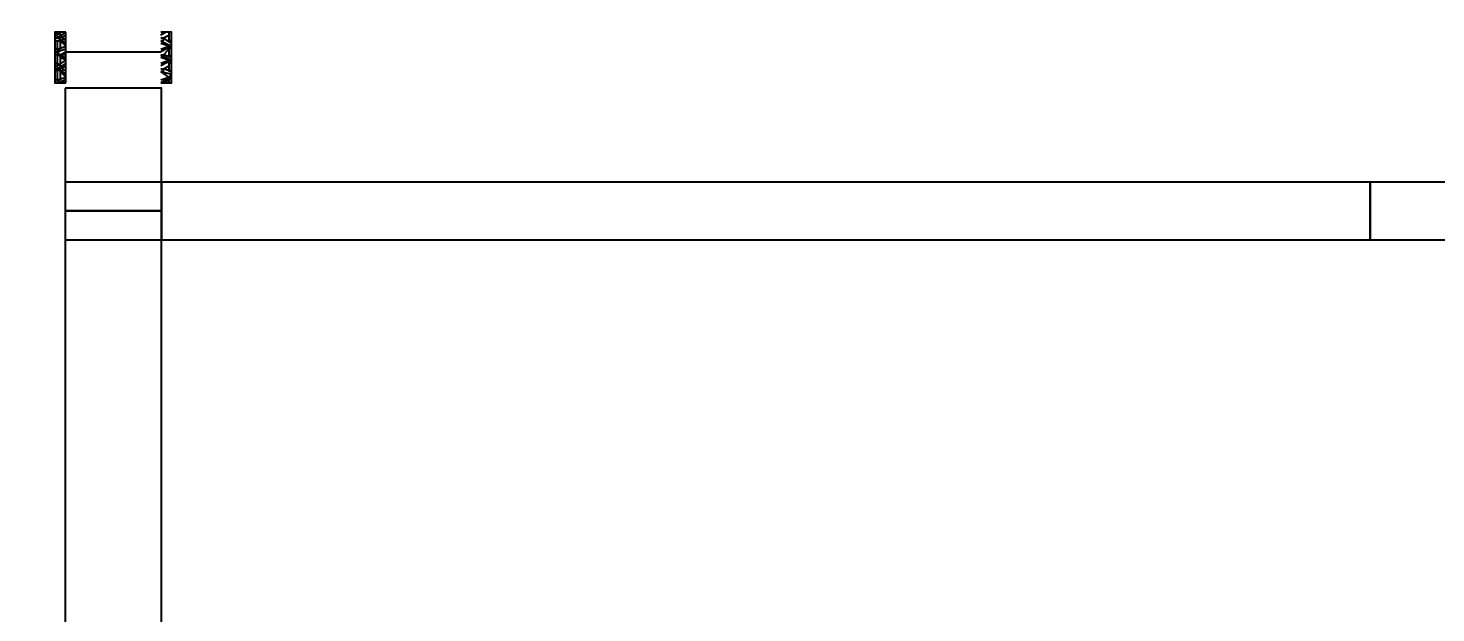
# Model space of a CAD drawing. Header units: centimetres. Extents: x -135 to 4159, y -1445 to 1077.
# Drawn here: x 2142.2 to 2288.3, y 277 to 337.8 of the extents above; entities that cross this region are included whole.
import ezdxf

# ---------------------------------------------------------------- set-up
doc = ezdxf.new("R2010")
doc.units = ezdxf.units.CM
for name, color, linetype in [('IC_KAPILAR', 7, 'Continuous'), ('MONTAJ_STANDART', 7, 'Continuous'), ('OLCULER', 7, 'Continuous')]:
    doc.layers.add(name, color=color, linetype=linetype)
doc.styles.add('PORTMAN', font='DejaVuSans.ttf')
doc.dimstyles.new('PORTMAN', dxfattribs={"dimtxt": 14, "dimasz": 9, "dimexe": 6, "dimexo": 5, "dimgap": 4, "dimtad": 1, "dimtxsty": 'PORTMAN', "dimblk": 'ARCHTICK', "dimcen": 2.5, "dimazin": 3, "dimtfac": 0.5, "dimtmove": 2, "dimatfit": 3})

# ---------------------------------------------------------------- blocks, each defined once
blk = doc.blocks.new('BOM_I01_1255p0_IC_DOLU')
blk.add_lwpolyline([(0, 0), (6, 0), (6, 125.5), (0, 125.5)], close=True)
blk = doc.blocks.new('MNT_BOM_I01_1255p0_IC_DOLU')
blk.add_blockref('BOM_I01_1255p0_IC_DOLU', (0, 0))
blk = doc.blocks.new('BOM_D01_1255p0_DIS_DOLU')
blk.add_lwpolyline([(0, 0), (10, 0), (10, 125.5), (0, 125.5)], close=True)
blk = doc.blocks.new('MNT_BOM_D01_1255p0_DIS_DOLU')
blk.add_blockref('BOM_D01_1255p0_DIS_DOLU', (0, 0))
blk = doc.blocks.new('kaynak-dis-kapi')
at = {"color": 133, "linetype": 'Continuous', "lineweight": 25, "true_color": 0x6ec1dd}
for p, q in [((54287.99, 7079.63), (54287.42, 7078.5)), ((54287.7, 7079.35), (54287.42, 7079.35)), ((54287.42, 7078.79), (54287.7, 7079.35)), ((54287.99, 7079.63), (54287.7, 7079.35)), ((54287.7, 7079.35), (54287.99, 7079.35)), ((54287.7, 7078.5), (54287.99, 7079.35)), ((54288.27, 7079.63), (54287.99, 7079.35)), ((54287.99, 7079.35), (54288.55, 7078.5)), ((54288.55, 7078.5), (54288.27, 7079.63)), ((54288.27, 7079.63), (54288.55, 7079.63)), ((54288.55, 7079.63), (54288.55, 7079.35)), ((54288.55, 7079.63), (54288.83, 7078.79)), ((54289.39, 7079.35), (54288.55, 7079.35)), ((54288.55, 7078.79), (54288.55, 7078.5)), ((54288.55, 7078.79), (54288.83, 7078.79)), ((54288.83, 7078.79), (54289.11, 7079.35)), ((54288.83, 7078.5), (54288.83, 7078.79)), ((54289.68, 7079.63), (54289.11, 7078.5)), ((54289.39, 7079.35), (54289.11, 7079.35)), ((54289.39, 7079.63), (54289.39, 7079.35)), ((54289.39, 7079.35), (54289.68, 7079.35)), ((54289.39, 7078.5), (54289.68, 7079.35)), ((54290.24, 7078.5), (54289.68, 7079.63)), ((54289.68, 7079.63), (54289.68, 7079.35)), ((54289.68, 7079.63), (54289.96, 7079.63)), ((54289.68, 7079.35), (54289.96, 7078.5)), ((54290.24, 7079.63), (54289.96, 7079.35)), ((54289.96, 7079.63), (54290.24, 7078.79)), ((54290.8, 7079.35), (54289.96, 7079.35)), ((54290.24, 7078.79), (54289.96, 7078.5)), ((54290.24, 7078.79), (54290.8, 7079.35)), ((54290.24, 7078.5), (54290.24, 7078.79)), ((54290.24, 7078.79), (54290.24, 7078.79)), ((54291.09, 7079.63), (54290.52, 7078.5)), ((54290.52, 7068.64), (54290.52, 7078.5)), ((54291.09, 7079.63), (54290.8, 7079.35)), ((54290.8, 7079.35), (54290.8, 7079.35)), ((54290.8, 7079.35), (54291.09, 7079.35)), ((54290.8, 7078.5), (54291.09, 7079.35)), ((54291.65, 7078.5), (54291.09, 7079.63)), ((54291.09, 7079.63), (54291.09, 7079.35)), ((54291.09, 7079.63), (54291.37, 7079.63)), ((54291.09, 7079.35), (54291.37, 7078.5)), ((54291.37, 7079.63), (54291.93, 7078.79)), ((54291.65, 7079.63), (54291.65, 7079.35)), ((54292.5, 7079.35), (54291.65, 7079.35)), ((54291.65, 7078.79), (54291.65, 7078.5)), ((54291.65, 7078.79), (54291.93, 7078.79)), ((54291.93, 7078.79), (54292.21, 7079.35)), ((54291.93, 7078.5), (54291.93, 7078.79)), ((54292.5, 7079.35), (54292.21, 7079.35)), ((54292.5, 7079.07), (54292.21, 7078.5)), ((54292.21, 7078.5), (54292.5, 7078.79)), ((54287.42, 7068.64), (54292.5, 7068.64)), ((54287.7, 7068.64), (54287.42, 7067.79)), ((54287.42, 7068.35), (54287.7, 7068.64)), ((54287.7, 7067.79), (54287.99, 7068.64)), ((54287.99, 7068.64), (54288.55, 7068.07)), ((54288.55, 7068.64), (54288.83, 7068.35)), ((54288.83, 7068.07), (54289.11, 7068.64)), ((54289.11, 7067.79), (54289.68, 7068.64)), ((54289.68, 7068.64), (54289.96, 7068.07)), ((54290.24, 7067.79), (54289.96, 7068.64)), ((54290.24, 7068.07), (54290.52, 7068.64)), ((54290.24, 7068.64), (54290.24, 7068.35)), ((54290.8, 7068.64), (54290.52, 7067.79)), ((54290.8, 7067.79), (54291.09, 7068.64)), ((54291.09, 7068.64), (54291.65, 7068.07)), ((54291.65, 7068.64), (54291.93, 7068.35)), ((54291.93, 7068.07), (54292.21, 7068.64)), ((54287.42, 7067.79), (54287.7, 7067.79)), ((54287.42, 7067.79), (54287.42, 7067.79)), ((54287.42, 7067.79), (54287.7, 7067.79)), ((54287.7, 7067.79), (54287.7, 7068.07)), ((54288.55, 7068.07), (54287.7, 7068.07)), ((54287.7, 7067.79), (54287.7, 7067.51)), ((54287.7, 7067.79), (54287.7, 7067.51)), ((54288.55, 7068.35), (54288.55, 7068.07)), ((54288.55, 7068.35), (54288.83, 7068.35)), ((54288.83, 7067.79), (54288.55, 7068.07)), ((54288.83, 7067.79), (54288.55, 7067.51)), ((54288.83, 7067.79), (54288.83, 7068.07)), ((54288.83, 7067.79), (54289.11, 7067.79)), ((54288.83, 7067.79), (54288.83, 7067.51)), ((54288.83, 7067.79), (54289.11, 7067.79)), ((54289.39, 7067.79), (54289.11, 7068.07)), ((54290.24, 7068.07), (54289.11, 7068.07)), ((54289.11, 7067.79), (54289.11, 7067.51)), ((54289.39, 7067.79), (54289.39, 7067.51)), ((54290.24, 7068.35), (54289.96, 7068.07)), ((54290.24, 7068.35), (54290.24, 7068.35)), ((54290.24, 7067.79), (54290.24, 7068.07)), ((54290.52, 7067.79), (54290.24, 7068.07)), ((54290.24, 7067.79), (54290.24, 7067.51)), ((54290.24, 7067.79), (54290.24, 7067.51)), ((54290.52, 7067.51), (54290.52, 7067.79)), ((54290.52, 7067.79), (54290.8, 7067.79)), ((54290.52, 7067.79), (54290.52, 7067.51)), ((54290.52, 7067.79), (54290.8, 7067.79)), ((54290.8, 7067.79), (54290.8, 7068.07)), ((54291.65, 7068.07), (54290.8, 7068.07)), ((54290.8, 7067.79), (54290.8, 7067.51)), ((54290.8, 7067.79), (54290.8, 7067.51)), ((54291.65, 7068.35), (54291.65, 7068.07)), ((54291.65, 7068.35), (54291.93, 7068.35)), ((54291.65, 7067.79), (54291.65, 7068.07)), ((54291.65, 7067.79), (54291.65, 7067.51)), ((54291.93, 7067.79), (54291.93, 7068.07)), ((54291.93, 7067.79), (54292.5, 7067.79)), ((54291.93, 7067.79), (54292.21, 7067.79)), ((54291.93, 7067.79), (54291.93, 7067.51)), ((54291.93, 7067.79), (54292.21, 7067.79)), ((54292.5, 7067.79), (54292.21, 7068.07)), ((54292.5, 7068.07), (54292.21, 7068.07)), ((54292.21, 7067.79), (54292.5, 7068.07)), ((54292.5, 7067.79), (54292.21, 7067.51)), ((54292.21, 7067.79), (54292.21, 7067.51))]:
    blk.add_line(p, q, dxfattribs=at)
for points in [[(54287.42, 7078.5), (54287.42, 7079.63), (54292.5, 7079.63), (54292.5, 7078.5)], [(54292.5, 7068.64), (54292.5, 7067.51), (54287.42, 7067.51), (54287.42, 7068.64)], [(54288.83, 7067.51), (54288.83, 7067.79), (54288.27, 7068.64)], [(54289.39, 7068.64), (54288.83, 7067.79), (54288.83, 7067.51)], [(54291.93, 7067.51), (54291.93, 7067.79), (54291.37, 7068.64)], [(54292.5, 7068.64), (54291.93, 7067.79), (54291.93, 7067.51)], [(54287.42, 7067.51), (54287.42, 7067.79), (54288.83, 7067.79), (54290.24, 7067.79), (54291.65, 7067.79)]]:
    blk.add_lwpolyline(points, dxfattribs=at)
blk = doc.blocks.new('BOM_K03_DIS_KAPI_ACIKLIK1000')
at = {"layer": 'IC_KAPILAR', "xscale": 1.0309278350515463}
blk.add_blockref('kaynak-dis-kapi', (0, 0), dxfattribs=at)
blk = doc.blocks.new('BOM_D09_1255p0_DIS_K02_SOL')
blk.add_lwpolyline([(112.75, 0), (125.5, 0), (125.5, 10), (112.75, 10)], close=True)
at = {"layer": 'IC_KAPILAR', "xscale": -1}
blk.add_blockref('BOM_K03_DIS_KAPI_ACIKLIK1000', (56078.58, -7068.57), dxfattribs=at)
blk = doc.blocks.new('MNT_BOM_D09_1255p0_DIS_K02_SOL')
blk.add_blockref('BOM_D09_1255p0_DIS_K02_SOL', (0, 0))
blk = doc.blocks.new('BOM_B05_UCLU_H_DIS_100x60')
blk.add_lwpolyline([(-5, -3), (5, -3), (5, 3), (-5, 3)], close=True)
blk = doc.blocks.new('MNT_BOM_B05_UCLU_H_DIS_100x60')
blk.add_blockref('BOM_B05_UCLU_H_DIS_100x60', (0, 0))
blk = doc.blocks.new('_ARCHTICK')
at = {"color": 0, "linetype": 'BYBLOCK', "const_width": 0.15}
blk.add_lwpolyline([(-0.5, -0.5), (0.5, 0.5)], dxfattribs=at)

msp = doc.modelspace()

# ---------------------------------------------------------------- block references
at = {"layer": 'MONTAJ_STANDART', "rotation": 270}
for name, p in [('MNT_BOM_D09_1255p0_DIS_K02_SOL', (2146, 444.25)), ('MNT_BOM_I01_1255p0_IC_DOLU', (2156, 321.75)), ('MNT_BOM_I01_1255p0_IC_DOLU', (2281.5, 321.75))]:
    msp.add_blockref(name, p, dxfattribs=at)
at = {"layer": 'MONTAJ_STANDART'}
for name, p in [('MNT_BOM_B05_UCLU_H_DIS_100x60', (2151, 318.75)), ('MNT_BOM_D01_1255p0_DIS_DOLU', (2146, 193.25))]:
    msp.add_blockref(name, p, dxfattribs=at)

# ---------------------------------------------------------------- dimensions: what is measured, and where the dimension line sits
at = {"layer": 'OLCULER'}
msp.add_linear_dim(base=(2031, 0), p1=(2146, 0), p2=(2146, 739.25), angle=90, dimstyle='PORTMAN', override={"dimtxt": 14, "dimasz": 9, "dimexe": 6, "dimexo": 5, "dimdec": 2, "dimzin": 8, "dimdsep": 44}, dxfattribs=at).render()

doc.saveas('drawing.dxf')
